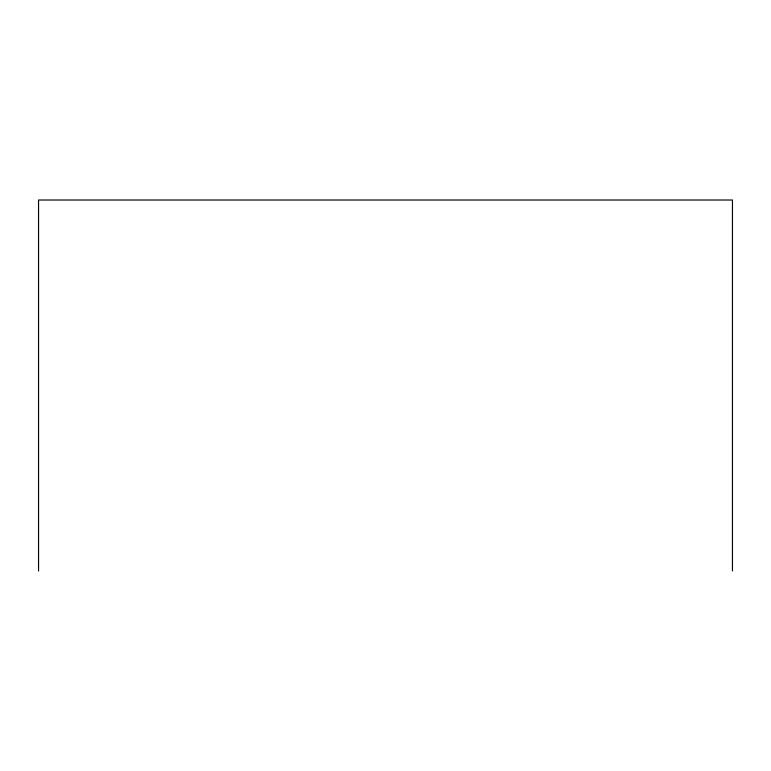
<?xml version="1.0" encoding="UTF-8"?>
<svg xmlns="http://www.w3.org/2000/svg" width="771" height="771" viewBox="0 0 771 771"><rect width="100%" height="100%" fill="white"/><g stroke="black" fill="none" stroke-linecap="round" stroke-linejoin="round"><path stroke-width="1.16" d="M732.45 570.983L732.45 200.017L38.55 200.017L38.55 570.983"/></g></svg>
